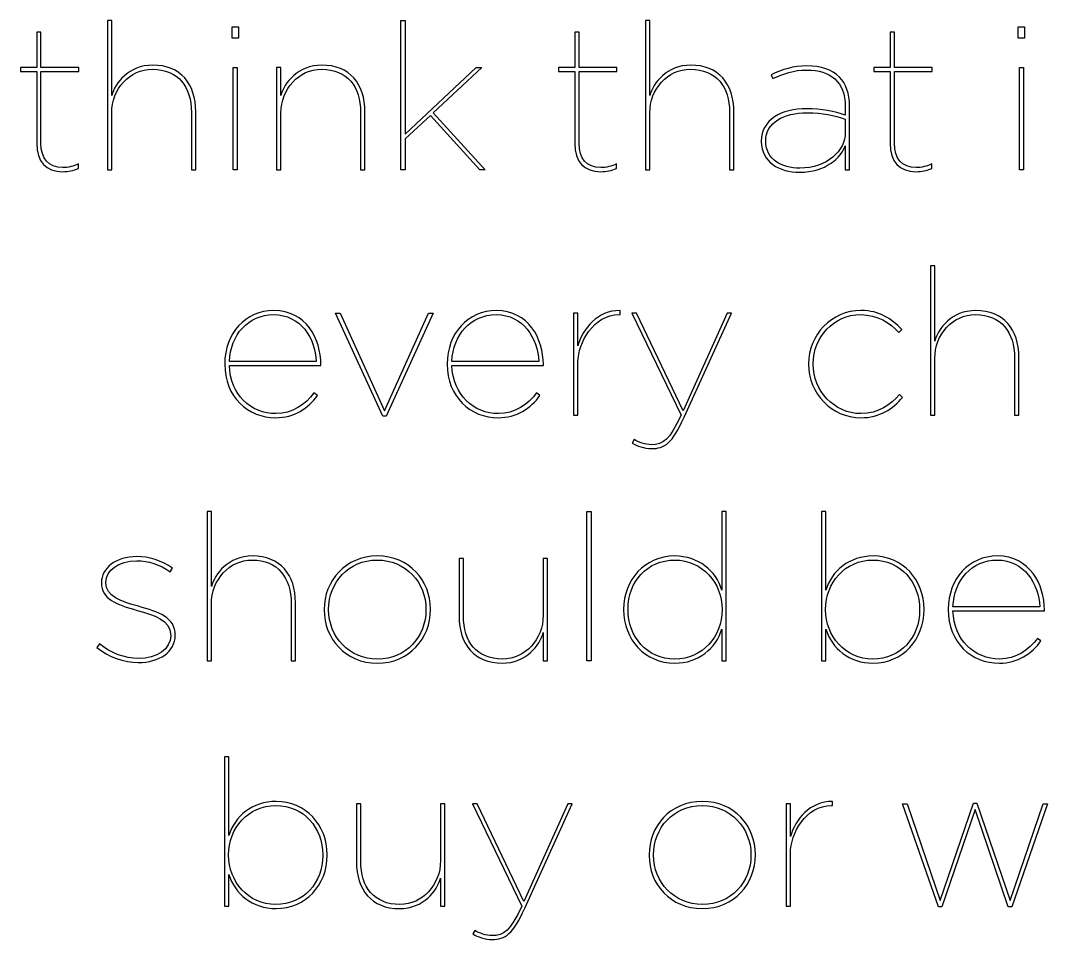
# Model space of a CAD drawing. Extents: x 23 to 691, y -846 to -23.
# Drawn here: x 606.92 to 629.95, y -464.19 to -443.58 of the extents above; entities that cross this region are included whole.
import ezdxf

# ---------------------------------------------------------------- set-up
doc = ezdxf.new("R2010")
doc.units = 0
doc.header["$MEASUREMENT"] = 0
doc.layers.add('ENGRAVE', color=7, linetype='CONTINUOUS')

# ---------------------------------------------------------------- blocks, each defined once
blk = doc.blocks.new('BLOCK_174')
at = {"layer": 'ENGRAVE', "color": 6}
for points in [[(611.662, -443.721), (611.804, -443.721), (611.804, -443.982), (611.662, -443.982), (611.662, -443.721)], [(615.45, -443.583), (615.546, -443.583), (615.546, -446.129), (617.138, -444.638), (617.266, -444.638), (616.174, -445.652), (617.339, -446.931), (617.22, -446.931), (616.115, -445.711), (615.546, -446.239), (615.546, -446.931), (615.45, -446.931), (615.45, -443.583)], [(629.295, -443.721), (629.437, -443.721), (629.437, -443.982), (629.295, -443.982), (629.295, -443.721)], [(611.685, -444.638), (611.781, -444.638), (611.781, -446.931), (611.685, -446.931), (611.685, -444.638)], [(629.318, -444.638), (629.414, -444.638), (629.414, -446.931), (629.318, -446.931), (629.318, -444.638)], [(613.98, -450.142), (614.086, -450.142), (615.081, -452.333), (616.071, -450.142), (616.172, -450.142), (615.117, -452.452), (615.044, -452.452), (613.98, -450.142)], [(619.617, -454.59), (619.713, -454.59), (619.713, -457.938), (619.617, -457.938), (619.617, -454.59)], [(626.701, -461.148), (626.802, -461.148), (627.541, -463.313), (628.288, -461.134), (628.366, -461.134), (629.109, -463.313), (629.852, -461.148), (629.948, -461.148), (629.146, -463.46), (629.068, -463.46), (628.325, -461.276), (627.582, -463.46), (627.504, -463.46), (626.701, -461.148)]]:
    blk.add_lwpolyline(points, dxfattribs=at)
for points, knots in [([(608.869, -443.583), (608.869, -443.583), (608.965, -443.583), (608.965, -443.583), (608.965, -443.583), (608.965, -445.266), (608.965, -445.266), (609.038, -444.986), (609.341, -444.583), (609.887, -444.583), (610.506, -444.583), (610.85, -445), (610.85, -445.633), (610.85, -445.633), (610.85, -446.931), (610.85, -446.931), (610.85, -446.931), (610.753, -446.931), (610.753, -446.931), (610.753, -446.931), (610.753, -445.642), (610.753, -445.642), (610.753, -445.069), (610.455, -444.675), (609.878, -444.675), (609.368, -444.675), (608.965, -445.11), (608.965, -445.661), (608.965, -445.661), (608.965, -446.931), (608.965, -446.931), (608.965, -446.931), (608.869, -446.931), (608.869, -446.931), (608.869, -446.931), (608.869, -443.583), (608.869, -443.583)], [0, 0, 0, 0, 1, 1, 1, 2, 2, 2, 3, 3, 3, 4, 4, 4, 5, 5, 5, 6, 6, 6, 7, 7, 7, 8, 8, 8, 9, 9, 9, 10, 10, 10, 11, 11, 11, 12, 12, 12, 12]), ([(620.934, -443.583), (620.934, -443.583), (621.031, -443.583), (621.031, -443.583), (621.031, -443.583), (621.031, -445.266), (621.031, -445.266), (621.104, -444.986), (621.407, -444.583), (621.952, -444.583), (622.572, -444.583), (622.916, -445), (622.916, -445.633), (622.916, -445.633), (622.916, -446.931), (622.916, -446.931), (622.916, -446.931), (622.82, -446.931), (622.82, -446.931), (622.82, -446.931), (622.82, -445.642), (622.82, -445.642), (622.82, -445.069), (622.521, -444.675), (621.943, -444.675), (621.434, -444.675), (621.031, -445.11), (621.031, -445.661), (621.031, -445.661), (621.031, -446.931), (621.031, -446.931), (621.031, -446.931), (620.934, -446.931), (620.934, -446.931), (620.934, -446.931), (620.934, -443.583), (620.934, -443.583)], [0, 0, 0, 0, 1, 1, 1, 2, 2, 2, 3, 3, 3, 4, 4, 4, 5, 5, 5, 6, 6, 6, 7, 7, 7, 8, 8, 8, 9, 9, 9, 10, 10, 10, 11, 11, 11, 12, 12, 12, 12]), ([(607.282, -446.344), (607.282, -446.344), (607.282, -444.725), (607.282, -444.725), (607.282, -444.725), (606.92, -444.725), (606.92, -444.725), (606.92, -444.725), (606.92, -444.638), (606.92, -444.638), (606.92, -444.638), (607.282, -444.638), (607.282, -444.638), (607.282, -444.638), (607.282, -443.845), (607.282, -443.845), (607.282, -443.845), (607.378, -443.845), (607.378, -443.845), (607.378, -443.845), (607.378, -444.638), (607.378, -444.638), (607.378, -444.638), (608.227, -444.638), (608.227, -444.638), (608.227, -444.638), (608.227, -444.725), (608.227, -444.725), (608.227, -444.725), (607.378, -444.725), (607.378, -444.725), (607.378, -444.725), (607.378, -446.335), (607.378, -446.335), (607.378, -446.679), (607.543, -446.88), (607.869, -446.88), (607.984, -446.88), (608.108, -446.853), (608.217, -446.798), (608.217, -446.798), (608.217, -446.899), (608.217, -446.899), (608.108, -446.949), (607.988, -446.972), (607.869, -446.972), (607.489, -446.972), (607.282, -446.743), (607.282, -446.344)], [0, 0, 0, 0, 1, 1, 1, 2, 2, 2, 3, 3, 3, 4, 4, 4, 5, 5, 5, 6, 6, 6, 7, 7, 7, 8, 8, 8, 9, 9, 9, 10, 10, 10, 11, 11, 11, 12, 12, 12, 13, 13, 13, 14, 14, 14, 15, 15, 15, 16, 16, 16, 16]), ([(619.348, -446.344), (619.348, -446.344), (619.348, -444.725), (619.348, -444.725), (619.348, -444.725), (618.985, -444.725), (618.985, -444.725), (618.985, -444.725), (618.985, -444.638), (618.985, -444.638), (618.985, -444.638), (619.348, -444.638), (619.348, -444.638), (619.348, -444.638), (619.348, -443.845), (619.348, -443.845), (619.348, -443.845), (619.444, -443.845), (619.444, -443.845), (619.444, -443.845), (619.444, -444.638), (619.444, -444.638), (619.444, -444.638), (620.293, -444.638), (620.293, -444.638), (620.293, -444.638), (620.293, -444.725), (620.293, -444.725), (620.293, -444.725), (619.444, -444.725), (619.444, -444.725), (619.444, -444.725), (619.444, -446.335), (619.444, -446.335), (619.444, -446.679), (619.609, -446.88), (619.935, -446.88), (620.049, -446.88), (620.173, -446.853), (620.283, -446.798), (620.283, -446.798), (620.283, -446.899), (620.283, -446.899), (620.173, -446.949), (620.054, -446.972), (619.935, -446.972), (619.554, -446.972), (619.348, -446.743), (619.348, -446.344)], [0, 0, 0, 0, 1, 1, 1, 2, 2, 2, 3, 3, 3, 4, 4, 4, 5, 5, 5, 6, 6, 6, 7, 7, 7, 8, 8, 8, 9, 9, 9, 10, 10, 10, 11, 11, 11, 12, 12, 12, 13, 13, 13, 14, 14, 14, 15, 15, 15, 16, 16, 16, 16]), ([(626.42, -446.344), (626.42, -446.344), (626.42, -444.725), (626.42, -444.725), (626.42, -444.725), (626.058, -444.725), (626.058, -444.725), (626.058, -444.725), (626.058, -444.638), (626.058, -444.638), (626.058, -444.638), (626.42, -444.638), (626.42, -444.638), (626.42, -444.638), (626.42, -443.845), (626.42, -443.845), (626.42, -443.845), (626.516, -443.845), (626.516, -443.845), (626.516, -443.845), (626.516, -444.638), (626.516, -444.638), (626.516, -444.638), (627.365, -444.638), (627.365, -444.638), (627.365, -444.638), (627.365, -444.725), (627.365, -444.725), (627.365, -444.725), (626.516, -444.725), (626.516, -444.725), (626.516, -444.725), (626.516, -446.335), (626.516, -446.335), (626.516, -446.679), (626.681, -446.88), (627.007, -446.88), (627.121, -446.88), (627.245, -446.853), (627.355, -446.798), (627.355, -446.798), (627.355, -446.899), (627.355, -446.899), (627.245, -446.949), (627.126, -446.972), (627.007, -446.972), (626.626, -446.972), (626.42, -446.743), (626.42, -446.344)], [0, 0, 0, 0, 1, 1, 1, 2, 2, 2, 3, 3, 3, 4, 4, 4, 5, 5, 5, 6, 6, 6, 7, 7, 7, 8, 8, 8, 9, 9, 9, 10, 10, 10, 11, 11, 11, 12, 12, 12, 13, 13, 13, 14, 14, 14, 15, 15, 15, 16, 16, 16, 16]), ([(612.661, -444.638), (612.661, -444.638), (612.758, -444.638), (612.758, -444.638), (612.758, -444.638), (612.758, -445.266), (612.758, -445.266), (612.831, -444.986), (613.134, -444.583), (613.679, -444.583), (614.299, -444.583), (614.643, -445), (614.643, -445.633), (614.643, -445.633), (614.643, -446.931), (614.643, -446.931), (614.643, -446.931), (614.546, -446.931), (614.546, -446.931), (614.546, -446.931), (614.546, -445.642), (614.546, -445.642), (614.546, -445.069), (614.248, -444.675), (613.67, -444.675), (613.161, -444.675), (612.758, -445.11), (612.758, -445.661), (612.758, -445.661), (612.758, -446.931), (612.758, -446.931), (612.758, -446.931), (612.661, -446.931), (612.661, -446.931), (612.661, -446.931), (612.661, -444.638), (612.661, -444.638)], [0, 0, 0, 0, 1, 1, 1, 2, 2, 2, 3, 3, 3, 4, 4, 4, 5, 5, 5, 6, 6, 6, 7, 7, 7, 8, 8, 8, 9, 9, 9, 10, 10, 10, 11, 11, 11, 12, 12, 12, 12]), ([(623.53, -446.298), (623.53, -446.298), (623.53, -446.289), (623.53, -446.289), (623.53, -445.808), (623.98, -445.56), (624.553, -445.56), (624.874, -445.56), (625.186, -445.619), (625.415, -445.702), (625.415, -445.702), (625.415, -445.509), (625.415, -445.509), (625.415, -444.955), (625.085, -444.693), (624.548, -444.693), (624.264, -444.693), (624.026, -444.771), (623.787, -444.886), (623.787, -444.886), (623.75, -444.803), (623.75, -444.803), (624.003, -444.679), (624.255, -444.601), (624.553, -444.601), (624.869, -444.601), (625.117, -444.684), (625.287, -444.853), (625.429, -444.996), (625.512, -445.221), (625.512, -445.505), (625.512, -445.505), (625.512, -446.931), (625.512, -446.931), (625.512, -446.931), (625.415, -446.931), (625.415, -446.931), (625.415, -446.931), (625.415, -446.39), (625.415, -446.39), (625.319, -446.656), (624.975, -446.986), (624.388, -446.986), (623.938, -446.986), (623.53, -446.752), (623.53, -446.298)], [0, 0, 0, 0, 1, 1, 1, 2, 2, 2, 3, 3, 3, 4, 4, 4, 5, 5, 5, 6, 6, 6, 7, 7, 7, 8, 8, 8, 9, 9, 9, 10, 10, 10, 11, 11, 11, 12, 12, 12, 13, 13, 13, 14, 14, 14, 15, 15, 15, 15]), ([(625.415, -446.092), (625.415, -446.092), (625.415, -445.798), (625.415, -445.798), (625.172, -445.706), (624.906, -445.652), (624.558, -445.652), (624.039, -445.652), (623.631, -445.862), (623.631, -446.284), (623.631, -446.284), (623.631, -446.293), (623.631, -446.293), (623.631, -446.697), (623.989, -446.894), (624.393, -446.894), (625.007, -446.894), (625.415, -446.5), (625.415, -446.092)], [0, 0, 0, 0, 1, 1, 1, 2, 2, 2, 3, 3, 3, 4, 4, 4, 5, 5, 5, 6, 6, 6, 6]), ([(627.325, -449.087), (627.325, -449.087), (627.422, -449.087), (627.422, -449.087), (627.422, -449.087), (627.422, -450.77), (627.422, -450.77), (627.495, -450.49), (627.798, -450.086), (628.343, -450.086), (628.963, -450.086), (629.307, -450.504), (629.307, -451.136), (629.307, -451.136), (629.307, -452.435), (629.307, -452.435), (629.307, -452.435), (629.21, -452.435), (629.21, -452.435), (629.21, -452.435), (629.21, -451.145), (629.21, -451.145), (629.21, -450.572), (628.912, -450.178), (628.334, -450.178), (627.825, -450.178), (627.422, -450.613), (627.422, -451.164), (627.422, -451.164), (627.422, -452.435), (627.422, -452.435), (627.422, -452.435), (627.325, -452.435), (627.325, -452.435), (627.325, -452.435), (627.325, -449.087), (627.325, -449.087)], [0, 0, 0, 0, 1, 1, 1, 2, 2, 2, 3, 3, 3, 4, 4, 4, 5, 5, 5, 6, 6, 6, 7, 7, 7, 8, 8, 8, 9, 9, 9, 10, 10, 10, 11, 11, 11, 12, 12, 12, 12]), ([(611.499, -451.288), (611.499, -451.288), (611.499, -451.278), (611.499, -451.278), (611.499, -450.6), (611.962, -450.086), (612.6, -450.086), (613.324, -450.086), (613.655, -450.724), (613.655, -451.297), (613.655, -451.297), (613.655, -451.316), (613.655, -451.316), (613.655, -451.316), (611.604, -451.316), (611.604, -451.316), (611.623, -451.976), (612.086, -452.398), (612.65, -452.398), (613.003, -452.398), (613.315, -452.191), (613.498, -451.934), (613.498, -451.934), (613.577, -451.989), (613.577, -451.989), (613.379, -452.274), (613.049, -452.49), (612.645, -452.49), (612.017, -452.49), (611.499, -452.026), (611.499, -451.288)], [0, 0, 0, 0, 1, 1, 1, 2, 2, 2, 3, 3, 3, 4, 4, 4, 5, 5, 5, 6, 6, 6, 7, 7, 7, 8, 8, 8, 9, 9, 9, 10, 10, 10, 10]), ([(613.549, -451.228), (613.531, -450.705), (613.2, -450.178), (612.595, -450.178), (612.026, -450.178), (611.627, -450.627), (611.604, -451.228), (611.604, -451.228), (613.549, -451.228), (613.549, -451.228)], [0, 0, 0, 0, 1, 1, 1, 2, 2, 2, 3, 3, 3, 3]), ([(616.489, -451.288), (616.489, -451.288), (616.489, -451.278), (616.489, -451.278), (616.489, -450.6), (616.952, -450.086), (617.59, -450.086), (618.314, -450.086), (618.644, -450.724), (618.644, -451.297), (618.644, -451.297), (618.644, -451.316), (618.644, -451.316), (618.644, -451.316), (616.594, -451.316), (616.594, -451.316), (616.613, -451.976), (617.076, -452.398), (617.64, -452.398), (617.993, -452.398), (618.305, -452.191), (618.488, -451.934), (618.488, -451.934), (618.567, -451.989), (618.567, -451.989), (618.369, -452.274), (618.039, -452.49), (617.635, -452.49), (617.007, -452.49), (616.489, -452.026), (616.489, -451.288)], [0, 0, 0, 0, 1, 1, 1, 2, 2, 2, 3, 3, 3, 4, 4, 4, 5, 5, 5, 6, 6, 6, 7, 7, 7, 8, 8, 8, 9, 9, 9, 10, 10, 10, 10]), ([(618.539, -451.228), (618.521, -450.705), (618.19, -450.178), (617.585, -450.178), (617.016, -450.178), (616.617, -450.627), (616.594, -451.228), (616.594, -451.228), (618.539, -451.228), (618.539, -451.228)], [0, 0, 0, 0, 1, 1, 1, 2, 2, 2, 3, 3, 3, 3]), ([(619.323, -450.142), (619.323, -450.142), (619.42, -450.142), (619.42, -450.142), (619.42, -450.142), (619.42, -450.875), (619.42, -450.875), (619.525, -450.494), (619.855, -450.082), (620.364, -450.086), (620.364, -450.086), (620.364, -450.178), (620.364, -450.178), (620.364, -450.178), (620.341, -450.178), (620.341, -450.178), (619.768, -450.178), (619.42, -450.806), (619.42, -451.247), (619.42, -451.247), (619.42, -452.435), (619.42, -452.435), (619.42, -452.435), (619.323, -452.435), (619.323, -452.435), (619.323, -452.435), (619.323, -450.142), (619.323, -450.142)], [0, 0, 0, 0, 1, 1, 1, 2, 2, 2, 3, 3, 3, 4, 4, 4, 5, 5, 5, 6, 6, 6, 7, 7, 7, 8, 8, 8, 9, 9, 9, 9]), ([(622.763, -450.142), (622.763, -450.142), (622.864, -450.142), (622.864, -450.142), (622.864, -450.142), (621.799, -452.48), (621.799, -452.48), (621.533, -453.067), (621.364, -453.182), (621.066, -453.182), (620.905, -453.182), (620.74, -453.122), (620.635, -453.058), (620.635, -453.058), (620.68, -452.98), (620.68, -452.98), (620.781, -453.04), (620.937, -453.095), (621.066, -453.095), (621.332, -453.095), (621.478, -452.985), (621.731, -452.435), (621.731, -452.435), (620.625, -450.142), (620.625, -450.142), (620.625, -450.142), (620.731, -450.142), (620.731, -450.142), (620.731, -450.142), (621.777, -452.333), (621.777, -452.333), (621.777, -452.333), (622.763, -450.142), (622.763, -450.142)], [0, 0, 0, 0, 1, 1, 1, 2, 2, 2, 3, 3, 3, 4, 4, 4, 5, 5, 5, 6, 6, 6, 7, 7, 7, 8, 8, 8, 9, 9, 9, 10, 10, 10, 11, 11, 11, 11]), ([(624.592, -451.292), (624.592, -451.292), (624.592, -451.283), (624.592, -451.283), (624.592, -450.632), (625.101, -450.086), (625.766, -450.086), (626.188, -450.086), (626.454, -450.27), (626.684, -450.513), (626.684, -450.513), (626.615, -450.577), (626.615, -450.577), (626.408, -450.357), (626.147, -450.178), (625.762, -450.178), (625.152, -450.178), (624.693, -450.682), (624.693, -451.278), (624.693, -451.278), (624.693, -451.288), (624.693, -451.288), (624.693, -451.884), (625.165, -452.398), (625.766, -452.398), (626.161, -452.398), (626.427, -452.2), (626.628, -451.971), (626.628, -451.971), (626.697, -452.036), (626.697, -452.036), (626.482, -452.288), (626.193, -452.49), (625.762, -452.49), (625.106, -452.49), (624.592, -451.944), (624.592, -451.292)], [0, 0, 0, 0, 1, 1, 1, 2, 2, 2, 3, 3, 3, 4, 4, 4, 5, 5, 5, 6, 6, 6, 7, 7, 7, 8, 8, 8, 9, 9, 9, 10, 10, 10, 11, 11, 11, 12, 12, 12, 12]), ([(611.104, -454.59), (611.104, -454.59), (611.201, -454.59), (611.201, -454.59), (611.201, -454.59), (611.201, -456.273), (611.201, -456.273), (611.274, -455.993), (611.577, -455.59), (612.122, -455.59), (612.742, -455.59), (613.086, -456.007), (613.086, -456.64), (613.086, -456.64), (613.086, -457.938), (613.086, -457.938), (613.086, -457.938), (612.989, -457.938), (612.989, -457.938), (612.989, -457.938), (612.989, -456.649), (612.989, -456.649), (612.989, -456.076), (612.691, -455.681), (612.114, -455.681), (611.604, -455.681), (611.201, -456.117), (611.201, -456.667), (611.201, -456.667), (611.201, -457.938), (611.201, -457.938), (611.201, -457.938), (611.104, -457.938), (611.104, -457.938), (611.104, -457.938), (611.104, -454.59), (611.104, -454.59)], [0, 0, 0, 0, 1, 1, 1, 2, 2, 2, 3, 3, 3, 4, 4, 4, 5, 5, 5, 6, 6, 6, 7, 7, 7, 8, 8, 8, 9, 9, 9, 10, 10, 10, 11, 11, 11, 12, 12, 12, 12]), ([(620.442, -456.796), (620.442, -456.796), (620.442, -456.786), (620.442, -456.786), (620.442, -456.122), (620.924, -455.59), (621.589, -455.59), (622.121, -455.59), (622.515, -455.92), (622.648, -456.355), (622.648, -456.355), (622.648, -454.59), (622.648, -454.59), (622.648, -454.59), (622.744, -454.59), (622.744, -454.59), (622.744, -454.59), (622.744, -457.938), (622.744, -457.938), (622.744, -457.938), (622.648, -457.938), (622.648, -457.938), (622.648, -457.938), (622.648, -457.227), (622.648, -457.227), (622.515, -457.663), (622.121, -457.993), (621.589, -457.993), (620.924, -457.993), (620.442, -457.461), (620.442, -456.796)], [0, 0, 0, 0, 1, 1, 1, 2, 2, 2, 3, 3, 3, 4, 4, 4, 5, 5, 5, 6, 6, 6, 7, 7, 7, 8, 8, 8, 9, 9, 9, 10, 10, 10, 10]), ([(624.978, -457.227), (624.978, -457.227), (624.978, -457.938), (624.978, -457.938), (624.978, -457.938), (624.881, -457.938), (624.881, -457.938), (624.881, -457.938), (624.881, -454.59), (624.881, -454.59), (624.881, -454.59), (624.978, -454.59), (624.978, -454.59), (624.978, -454.59), (624.978, -456.355), (624.978, -456.355), (625.111, -455.92), (625.505, -455.59), (626.037, -455.59), (626.702, -455.59), (627.183, -456.122), (627.183, -456.786), (627.183, -456.786), (627.183, -456.796), (627.183, -456.796), (627.183, -457.461), (626.702, -457.993), (626.037, -457.993), (625.505, -457.993), (625.111, -457.663), (624.978, -457.227)], [0, 0, 0, 0, 1, 1, 1, 2, 2, 2, 3, 3, 3, 4, 4, 4, 5, 5, 5, 6, 6, 6, 7, 7, 7, 8, 8, 8, 9, 9, 9, 10, 10, 10, 10]), ([(608.633, -457.639), (608.633, -457.639), (608.692, -457.562), (608.692, -457.562), (608.944, -457.772), (609.265, -457.887), (609.563, -457.887), (609.976, -457.887), (610.288, -457.676), (610.288, -457.378), (610.288, -457.378), (610.288, -457.369), (610.288, -457.369), (610.288, -457.016), (609.908, -456.915), (609.536, -456.809), (609.068, -456.677), (608.734, -456.557), (608.734, -456.195), (608.734, -456.195), (608.734, -456.186), (608.734, -456.186), (608.734, -455.865), (609.05, -455.603), (609.531, -455.603), (609.788, -455.603), (610.086, -455.691), (610.329, -455.86), (610.329, -455.86), (610.275, -455.943), (610.275, -455.943), (610.05, -455.782), (609.775, -455.695), (609.531, -455.695), (609.114, -455.695), (608.834, -455.911), (608.834, -456.181), (608.834, -456.181), (608.834, -456.19), (608.834, -456.19), (608.834, -456.493), (609.165, -456.608), (609.563, -456.718), (610.018, -456.842), (610.389, -456.97), (610.389, -457.365), (610.389, -457.365), (610.389, -457.373), (610.389, -457.373), (610.389, -457.731), (610.036, -457.979), (609.559, -457.979), (609.238, -457.979), (608.889, -457.855), (608.633, -457.639)], [0, 0, 0, 0, 1, 1, 1, 2, 2, 2, 3, 3, 3, 4, 4, 4, 5, 5, 5, 6, 6, 6, 7, 7, 7, 8, 8, 8, 9, 9, 9, 10, 10, 10, 11, 11, 11, 12, 12, 12, 13, 13, 13, 14, 14, 14, 15, 15, 15, 16, 16, 16, 17, 17, 17, 18, 18, 18, 18]), ([(613.728, -456.8), (613.728, -456.8), (613.728, -456.791), (613.728, -456.791), (613.728, -456.149), (614.2, -455.59), (614.92, -455.59), (615.636, -455.59), (616.113, -456.14), (616.113, -456.782), (616.113, -456.782), (616.113, -456.791), (616.113, -456.791), (616.113, -457.433), (615.64, -457.993), (614.92, -457.993), (614.205, -457.993), (613.728, -457.442), (613.728, -456.8)], [0, 0, 0, 0, 1, 1, 1, 2, 2, 2, 3, 3, 3, 4, 4, 4, 5, 5, 5, 6, 6, 6, 6]), ([(616.012, -456.796), (616.012, -456.796), (616.012, -456.786), (616.012, -456.786), (616.012, -456.186), (615.558, -455.681), (614.916, -455.681), (614.269, -455.681), (613.829, -456.186), (613.829, -456.786), (613.829, -456.786), (613.829, -456.796), (613.829, -456.796), (613.829, -457.397), (614.283, -457.901), (614.925, -457.901), (615.571, -457.901), (616.012, -457.397), (616.012, -456.796)], [0, 0, 0, 0, 1, 1, 1, 2, 2, 2, 3, 3, 3, 4, 4, 4, 5, 5, 5, 6, 6, 6, 6]), ([(616.755, -456.942), (616.755, -456.942), (616.755, -455.645), (616.755, -455.645), (616.755, -455.645), (616.851, -455.645), (616.851, -455.645), (616.851, -455.645), (616.851, -456.933), (616.851, -456.933), (616.851, -457.506), (617.149, -457.901), (617.727, -457.901), (618.236, -457.901), (618.64, -457.465), (618.64, -456.915), (618.64, -456.915), (618.64, -455.645), (618.64, -455.645), (618.64, -455.645), (618.736, -455.645), (618.736, -455.645), (618.736, -455.645), (618.736, -457.938), (618.736, -457.938), (618.736, -457.938), (618.64, -457.938), (618.64, -457.938), (618.64, -457.938), (618.64, -457.309), (618.64, -457.309), (618.566, -457.589), (618.264, -457.993), (617.718, -457.993), (617.099, -457.993), (616.755, -457.575), (616.755, -456.942)], [0, 0, 0, 0, 1, 1, 1, 2, 2, 2, 3, 3, 3, 4, 4, 4, 5, 5, 5, 6, 6, 6, 7, 7, 7, 8, 8, 8, 9, 9, 9, 10, 10, 10, 11, 11, 11, 12, 12, 12, 12]), ([(622.652, -456.796), (622.652, -456.796), (622.652, -456.786), (622.652, -456.786), (622.652, -456.195), (622.212, -455.681), (621.593, -455.681), (620.965, -455.681), (620.543, -456.168), (620.543, -456.782), (620.543, -456.782), (620.543, -456.791), (620.543, -456.791), (620.543, -457.401), (620.965, -457.901), (621.593, -457.901), (622.217, -457.901), (622.652, -457.392), (622.652, -456.796)], [0, 0, 0, 0, 1, 1, 1, 2, 2, 2, 3, 3, 3, 4, 4, 4, 5, 5, 5, 6, 6, 6, 6]), ([(627.082, -456.8), (627.082, -456.8), (627.082, -456.791), (627.082, -456.791), (627.082, -456.181), (626.66, -455.681), (626.032, -455.681), (625.409, -455.681), (624.973, -456.19), (624.973, -456.786), (624.973, -456.786), (624.973, -456.796), (624.973, -456.796), (624.973, -457.387), (625.413, -457.901), (626.032, -457.901), (626.66, -457.901), (627.082, -457.415), (627.082, -456.8)], [0, 0, 0, 0, 1, 1, 1, 2, 2, 2, 3, 3, 3, 4, 4, 4, 5, 5, 5, 6, 6, 6, 6]), ([(627.724, -456.791), (627.724, -456.791), (627.724, -456.782), (627.724, -456.782), (627.724, -456.103), (628.188, -455.59), (628.825, -455.59), (629.55, -455.59), (629.88, -456.227), (629.88, -456.8), (629.88, -456.8), (629.88, -456.819), (629.88, -456.819), (629.88, -456.819), (627.83, -456.819), (627.83, -456.819), (627.848, -457.479), (628.311, -457.901), (628.876, -457.901), (629.229, -457.901), (629.541, -457.695), (629.724, -457.438), (629.724, -457.438), (629.802, -457.493), (629.802, -457.493), (629.605, -457.777), (629.275, -457.993), (628.871, -457.993), (628.242, -457.993), (627.724, -457.53), (627.724, -456.791)], [0, 0, 0, 0, 1, 1, 1, 2, 2, 2, 3, 3, 3, 4, 4, 4, 5, 5, 5, 6, 6, 6, 7, 7, 7, 8, 8, 8, 9, 9, 9, 10, 10, 10, 10]), ([(629.774, -456.732), (629.756, -456.209), (629.426, -455.681), (628.821, -455.681), (628.252, -455.681), (627.853, -456.131), (627.83, -456.732), (627.83, -456.732), (629.774, -456.732), (629.774, -456.732)], [0, 0, 0, 0, 1, 1, 1, 2, 2, 2, 3, 3, 3, 3]), ([(611.591, -462.73), (611.591, -462.73), (611.591, -463.441), (611.591, -463.441), (611.591, -463.441), (611.494, -463.441), (611.494, -463.441), (611.494, -463.441), (611.494, -460.093), (611.494, -460.093), (611.494, -460.093), (611.591, -460.093), (611.591, -460.093), (611.591, -460.093), (611.591, -461.859), (611.591, -461.859), (611.724, -461.423), (612.118, -461.093), (612.65, -461.093), (613.315, -461.093), (613.797, -461.625), (613.797, -462.29), (613.797, -462.29), (613.797, -462.299), (613.797, -462.299), (613.797, -462.964), (613.315, -463.496), (612.65, -463.496), (612.118, -463.496), (611.724, -463.166), (611.591, -462.73)], [0, 0, 0, 0, 1, 1, 1, 2, 2, 2, 3, 3, 3, 4, 4, 4, 5, 5, 5, 6, 6, 6, 7, 7, 7, 8, 8, 8, 9, 9, 9, 10, 10, 10, 10]), ([(613.696, -462.304), (613.696, -462.304), (613.696, -462.294), (613.696, -462.294), (613.696, -461.685), (613.274, -461.184), (612.645, -461.184), (612.022, -461.184), (611.586, -461.694), (611.586, -462.29), (611.586, -462.29), (611.586, -462.299), (611.586, -462.299), (611.586, -462.891), (612.026, -463.404), (612.645, -463.404), (613.274, -463.404), (613.696, -462.918), (613.696, -462.304)], [0, 0, 0, 0, 1, 1, 1, 2, 2, 2, 3, 3, 3, 4, 4, 4, 5, 5, 5, 6, 6, 6, 6]), ([(614.452, -462.446), (614.452, -462.446), (614.452, -461.148), (614.452, -461.148), (614.452, -461.148), (614.549, -461.148), (614.549, -461.148), (614.549, -461.148), (614.549, -462.437), (614.549, -462.437), (614.549, -463.01), (614.847, -463.404), (615.425, -463.404), (615.934, -463.404), (616.337, -462.969), (616.337, -462.418), (616.337, -462.418), (616.337, -461.148), (616.337, -461.148), (616.337, -461.148), (616.434, -461.148), (616.434, -461.148), (616.434, -461.148), (616.434, -463.441), (616.434, -463.441), (616.434, -463.441), (616.337, -463.441), (616.337, -463.441), (616.337, -463.441), (616.337, -462.813), (616.337, -462.813), (616.264, -463.092), (615.961, -463.496), (615.416, -463.496), (614.796, -463.496), (614.452, -463.079), (614.452, -462.446)], [0, 0, 0, 0, 1, 1, 1, 2, 2, 2, 3, 3, 3, 4, 4, 4, 5, 5, 5, 6, 6, 6, 7, 7, 7, 8, 8, 8, 9, 9, 9, 10, 10, 10, 11, 11, 11, 12, 12, 12, 12]), ([(619.19, -461.148), (619.19, -461.148), (619.291, -461.148), (619.291, -461.148), (619.291, -461.148), (618.227, -463.487), (618.227, -463.487), (617.961, -464.074), (617.791, -464.189), (617.493, -464.189), (617.333, -464.189), (617.167, -464.129), (617.062, -464.065), (617.062, -464.065), (617.108, -463.987), (617.108, -463.987), (617.209, -464.047), (617.365, -464.102), (617.493, -464.102), (617.759, -464.102), (617.906, -463.991), (618.158, -463.441), (618.158, -463.441), (617.053, -461.148), (617.053, -461.148), (617.053, -461.148), (617.158, -461.148), (617.158, -461.148), (617.158, -461.148), (618.204, -463.34), (618.204, -463.34), (618.204, -463.34), (619.19, -461.148), (619.19, -461.148)], [0, 0, 0, 0, 1, 1, 1, 2, 2, 2, 3, 3, 3, 4, 4, 4, 5, 5, 5, 6, 6, 6, 7, 7, 7, 8, 8, 8, 9, 9, 9, 10, 10, 10, 11, 11, 11, 11]), ([(621.015, -462.304), (621.015, -462.304), (621.015, -462.294), (621.015, -462.294), (621.015, -461.652), (621.487, -461.093), (622.207, -461.093), (622.923, -461.093), (623.4, -461.643), (623.4, -462.285), (623.4, -462.285), (623.4, -462.294), (623.4, -462.294), (623.4, -462.937), (622.927, -463.496), (622.207, -463.496), (621.492, -463.496), (621.015, -462.946), (621.015, -462.304)], [0, 0, 0, 0, 1, 1, 1, 2, 2, 2, 3, 3, 3, 4, 4, 4, 5, 5, 5, 6, 6, 6, 6]), ([(623.299, -462.299), (623.299, -462.299), (623.299, -462.29), (623.299, -462.29), (623.299, -461.689), (622.845, -461.184), (622.203, -461.184), (621.556, -461.184), (621.116, -461.689), (621.116, -462.29), (621.116, -462.29), (621.116, -462.299), (621.116, -462.299), (621.116, -462.9), (621.57, -463.404), (622.212, -463.404), (622.858, -463.404), (623.299, -462.9), (623.299, -462.299)], [0, 0, 0, 0, 1, 1, 1, 2, 2, 2, 3, 3, 3, 4, 4, 4, 5, 5, 5, 6, 6, 6, 6]), ([(624.088, -461.148), (624.088, -461.148), (624.184, -461.148), (624.184, -461.148), (624.184, -461.148), (624.184, -461.882), (624.184, -461.882), (624.29, -461.501), (624.62, -461.088), (625.129, -461.093), (625.129, -461.093), (625.129, -461.184), (625.129, -461.184), (625.129, -461.184), (625.106, -461.184), (625.106, -461.184), (624.532, -461.184), (624.184, -461.813), (624.184, -462.253), (624.184, -462.253), (624.184, -463.441), (624.184, -463.441), (624.184, -463.441), (624.088, -463.441), (624.088, -463.441), (624.088, -463.441), (624.088, -461.148), (624.088, -461.148)], [0, 0, 0, 0, 1, 1, 1, 2, 2, 2, 3, 3, 3, 4, 4, 4, 5, 5, 5, 6, 6, 6, 7, 7, 7, 8, 8, 8, 9, 9, 9, 9])]:
    blk.add_open_spline(points, degree=3, knots=knots, dxfattribs=at)

msp = doc.modelspace()

# ---------------------------------------------------------------- block references
at = {"layer": 'ENGRAVE'}
msp.add_blockref('BLOCK_174', (0, 0), dxfattribs=at)

doc.saveas('drawing.dxf')
